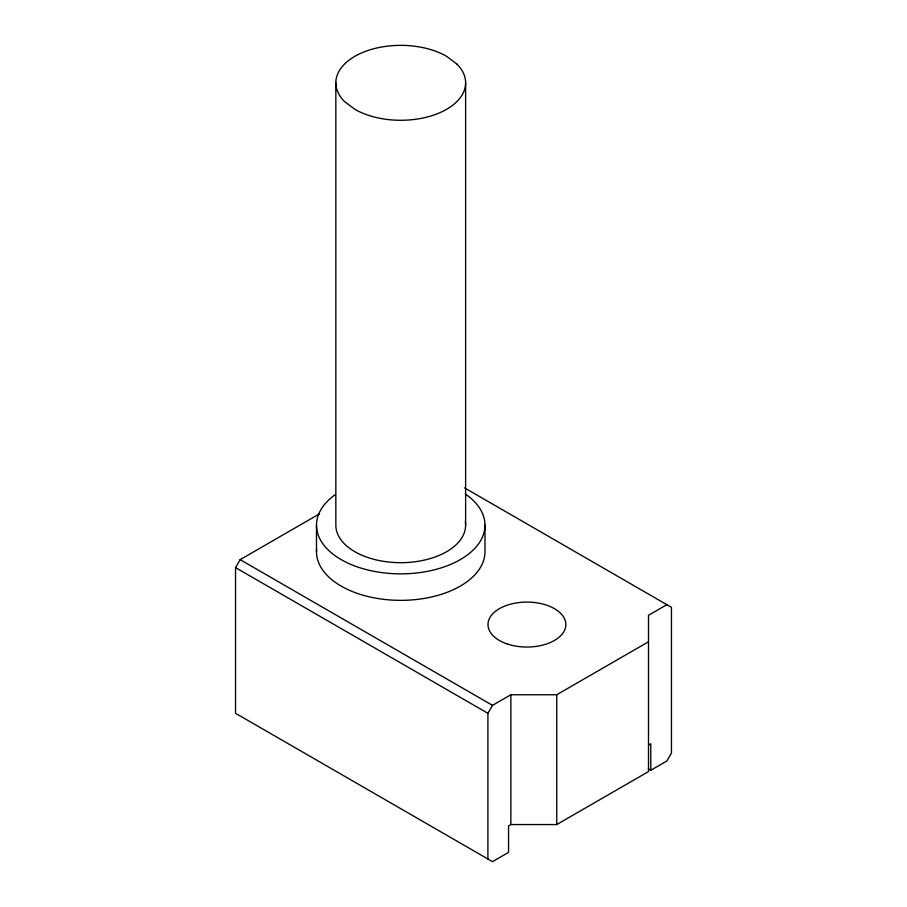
<?xml version="1.0" encoding="UTF-8"?>
<svg xmlns="http://www.w3.org/2000/svg" width="907" height="907" viewBox="0 0 907 907"><rect width="100%" height="100%" fill="white"/><g stroke="black" fill="none" stroke-linecap="round" stroke-linejoin="round"><path stroke-width="1.36" d="M666.86 604.686L648.505 615.286L648.505 771.585L556.739 824.565L510.856 824.565L508.555 825.892L508.555 852.376L492.501 861.65L235.548 713.299L235.548 567.601L240.14 559.653L319.389 513.895M487.909 858.997L487.909 713.299L492.501 705.351L510.856 694.751L556.739 694.751L648.505 641.771M648.505 745.089L650.795 743.763L650.795 770.258L648.346 768.841M650.795 770.258L666.86 760.984L671.452 753.037L671.452 607.339L464.418 487.807M240.14 559.653L492.501 705.351M235.548 567.601L487.909 713.299M556.739 694.751L556.739 824.565M510.856 694.751L510.856 824.565M484.973 525.21L484.973 551.705A84.249 48.638 0 0 1 398.536 600.332A84.249 48.638 0 0 1 316.6 549.177M465.62 82.809L465.62 525.21M335.839 82.809L335.839 525.21A64.885 37.459 0 0 0 403.91 562.635A64.885 37.459 0 0 0 465.314 521.548M316.486 525.21L316.486 551.705M465.257 493.941A84.249 48.638 0 0 1 458.999 560.345A84.249 48.638 0 0 1 343.821 561.07A84.249 48.638 0 0 1 335.034 494.769M456.924 64.08L446.618 56.325A64.885 37.459 0 0 0 361.235 53.094A64.885 37.459 0 0 0 344.535 101.55L354.852 109.305A64.885 37.459 0 0 0 440.235 112.536A64.885 37.459 0 0 0 456.924 64.08M507.444 644.027A38.933 22.482 0 0 0 565.843 624.56A38.933 22.482 0 0 0 507.444 605.094A38.933 22.482 0 0 0 507.444 644.027"/></g></svg>
